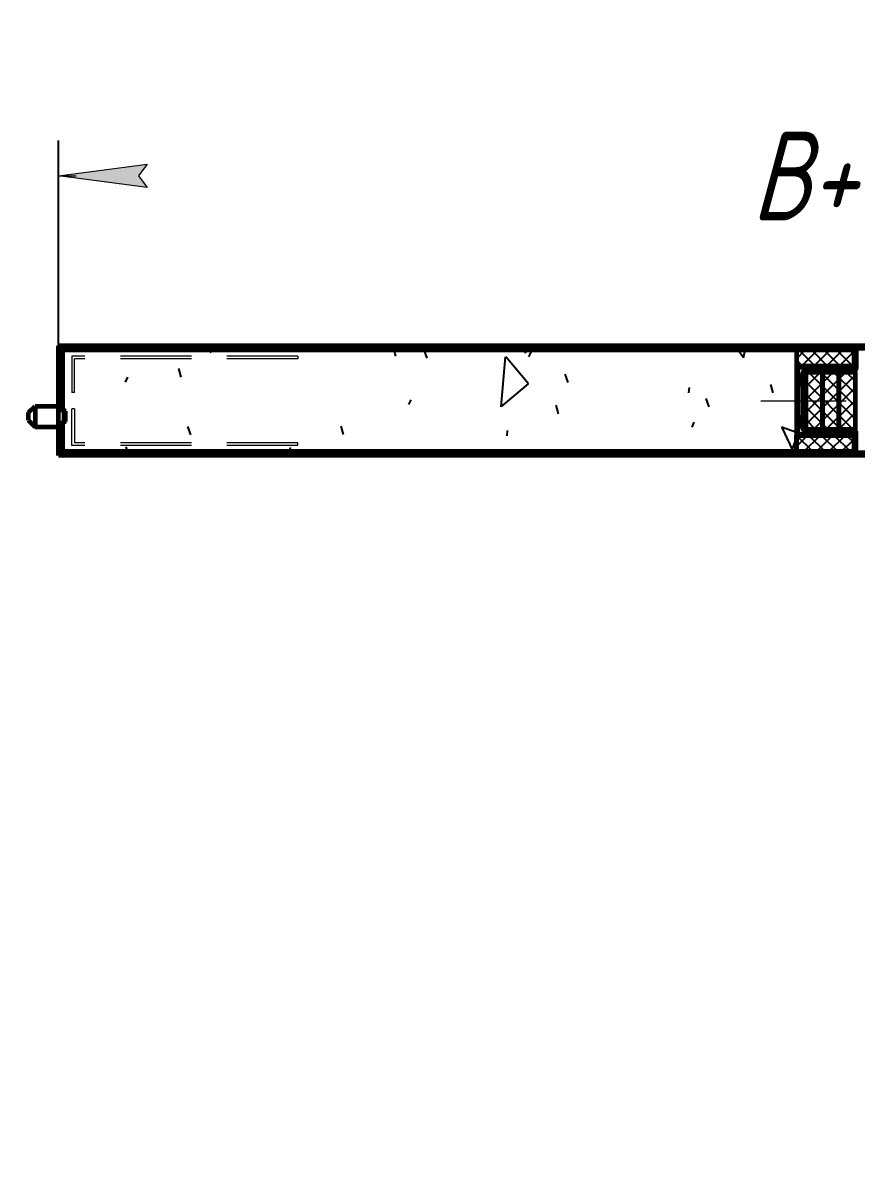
# Model space of a CAD drawing. Header units: millimetres. Extents: x -68 to 2520, y 0 to 297.
# Drawn here: x 869.7 to 916.6, y 0 to 63.9 of the extents above; entities that cross this region are included whole.
import ezdxf

# ---------------------------------------------------------------- set-up
doc = ezdxf.new("R2010")
doc.units = ezdxf.units.MM
for name, pattern in [('K5LT_AXLED', [13.660316, 9.160316, -1.5, 1.5, -1.5]), ('K5LT_BASIC', [0]), ('K5LT_DASHED', [6, 4, -2]), ('K5LT_THIN', [0])]:
    doc.linetypes.add(name, pattern=pattern)
doc.layers.add('Системный слой', color=7, linetype='Continuous')
doc.styles.add('KDIMTEXTSTYLE', font='GOST_AU.SHX', dxfattribs={"width": 0.96, "oblique": 15, "height": 5})
doc.dimstyles.new('KDIMSTYLE (0.50)', dxfattribs={"dimtxt": 5, "dimasz": 1, "dimexe": 2, "dimexo": 0, "dimgap": 1, "dimtad": 1, "dimlfac": 2, "dimtxsty": 'KDIMTEXTSTYLE', "dimsah": 1, "dimcen": 0, "dimdle": 1, "dimadec": 0, "dimazin": 0, "dimtfac": 0.667, "dimtmove": 0, "dimatfit": 3, "dimfxl": 1, "dimtvp": 1, "dimtolj": 1, "dimtzin": 0, "dimarcsym": 0})
doc.dimstyles.new('KDIMSTYLE (1.50)', dxfattribs={"dimtxt": 5, "dimasz": 1, "dimexe": 2, "dimexo": 0, "dimgap": 1, "dimtad": 1, "dimlfac": 0.666667, "dimtxsty": 'KDIMTEXTSTYLE', "dimsah": 1, "dimcen": 0, "dimdle": 1, "dimadec": 0, "dimazin": 0, "dimtfac": 0.667, "dimtmove": 0, "dimatfit": 3, "dimfxl": 1, "dimtvp": 1, "dimtolj": 1, "dimtzin": 0, "dimarcsym": 0})
pattern_1 = [(45, (0, 0), (-0.3535534, 0.3535534), []), (135, (0, 0), (-0.3535534, -0.3535534), [])]
pattern_2 = [(45, (0, 0), (-2.12132, 2.12132), [])]
pattern_3 = [(135, (0, 0), (-2.12132, -2.12132), [])]
pattern_4 = [(40, (7.66, 6.428), (-20.5692, 24.5134), [2, -30]), (130, (9.193, 7.713), (-24.5134, -20.5692), [2, -30]), (85, (7.66, 6.428), (-20.5688, 24.51297), [2.828, -42.426]), (60, (9.193, 7.713), (-27.7128, 16), [2, -30]), (150, (10.192, 9.445), (-16, -27.7128), [2, -30]), (105, (9.193, 7.713), (-27.7123, 15.9997), [2.828, -42.426]), (80, (16.853, 14.141), (-26.0974, 4.6017), [1.5, -25]), (170, (17.114, 15.618), (-4.6017, -26.0974), [1.5, -25]), (125, (16.853, 14.141), (-26.09695, 4.6016), [2.121, -35.355]), (100, (-18.796, -15.771), (-15.75692, -2.77837), [1, -15]), (190, (-18.97, -14.787), (2.77837, -15.75692), [1, -15]), (145, (-18.796, -15.771), (-15.75733, -2.77844), [1.414, -21.213]), (70, (1.233, 14.088), (-15.03508, 5.47232), [1, -15]), (160, (1.575, 15.028), (-5.47232, -15.03508), [1, -15]), (115, (1.233, 14.088), (-15.03547, 5.47246), [1.414, -21.213]), (85, (0, 0), (-9.35186, 7.84492), [0.3, -10]), (65, (0, 0), (-2.418448, 6.64463), [0.3, -10]), (105, (0, 0), (-6.193075, 7.658056), [0.5, -12]), (110, (0, 0), (-7.94593, 1.36463), [0.5, -7])]

# ---------------------------------------------------------------- blocks, each defined once
blk = doc.blocks.new('U19')
at = {"layer": 'Системный слой', "color": 7, "linetype": 'K5LT_DASHED', "lineweight": 18}
for p, q in [((885.169, 45.086), (872.432, 45.086)), ((872.432, 45.086), (872.432, 43.027)), ((872.582, 43.027), (872.582, 44.936)), ((885.169, 44.936), (872.582, 44.936)), ((885.169, 45.086), (885.169, 44.936)), ((872.582, 43.027), (872.432, 43.027))]:
    blk.add_line(p, q, dxfattribs=at)
blk = doc.blocks.new('U20')
at = {"layer": 'Системный слой', "color": 7, "linetype": 'K5LT_DASHED', "lineweight": 18}
for p, q in [((872.582, 42.109), (872.432, 42.109)), ((872.432, 40.049), (872.432, 42.109)), ((872.582, 42.109), (872.582, 40.199)), ((885.169, 40.049), (872.432, 40.049)), ((885.169, 40.199), (872.582, 40.199)), ((885.169, 40.049), (885.169, 40.199))]:
    blk.add_line(p, q, dxfattribs=at)
blk = doc.blocks.new('U32')
at = {"layer": 'Системный слой', "color": 7, "linetype": 'K5LT_DASHED', "lineweight": 18}
for p, q in [((885.169, 45.086), (872.432, 45.086)), ((872.432, 45.086), (872.432, 43.027)), ((872.582, 43.027), (872.582, 44.936)), ((885.169, 44.936), (872.582, 44.936)), ((885.169, 45.086), (885.169, 44.936)), ((872.582, 43.027), (872.432, 43.027))]:
    blk.add_line(p, q, dxfattribs=at)
blk = doc.blocks.new('U33')
at = {"layer": 'Системный слой', "color": 7, "linetype": 'K5LT_DASHED', "lineweight": 18}
for p, q in [((872.582, 42.109), (872.432, 42.109)), ((872.432, 40.049), (872.432, 42.109)), ((872.582, 42.109), (872.582, 40.199)), ((885.169, 40.049), (872.432, 40.049)), ((885.169, 40.199), (872.582, 40.199)), ((885.169, 40.049), (885.169, 40.199))]:
    blk.add_line(p, q, dxfattribs=at)
blk = doc.blocks.new('KDIMARROW_01')
at = {"layer": 'Системный слой'}
blk.add_hatch(color=0, dxfattribs=at).paths.add_polyline_path([(0, 0), (-5, 0.658), (-4.5, 0), (-5, -0.658)])
at = {"layer": 'Системный слой', "color": 0, "linetype": 'K5LT_THIN', "lineweight": 18}
for p, q in [((-4.5, 0), (-5, 0.658)), ((-5, 0.658), (0, 0)), ((0, 0), (-5, -0.658)), ((-5, -0.658), (-4.5, 0)), ((0, 0), (-1, 0))]:
    blk.add_line(p, q, dxfattribs=at)

msp = doc.modelspace()

# ---------------------------------------------------------------- hatches: boundary and pattern name
at = {"layer": 'Системный слой'}
h = msp.add_hatch(dxfattribs=at)
h.set_pattern_fill('Песок', angle=40, style=0, pattern_type=0)
h.set_pattern_definition(pattern_4)
h.paths.add_polyline_path([(913.2641, 45.43428), (871.90235, 45.43428), (871.90235, 39.70128), (913.2641, 39.70128), (913.2641, 40.84053), (913.2641, 44.29503), (913.2641, 44.51553)])
h = msp.add_hatch(dxfattribs=at)
h.set_pattern_fill('Песок', angle=40, style=0, pattern_type=0)
h.set_pattern_definition(pattern_4)
h.paths.add_polyline_path([(913.2641, 45.43428), (871.90235, 45.43428), (871.90235, 39.70128), (913.2641, 39.70128), (913.2641, 40.84053), (913.2641, 44.29503), (913.2641, 44.51553)])
h = msp.add_hatch(dxfattribs=at)
h.set_pattern_fill('Неметалл', angle=45, style=0, pattern_type=0)
h.set_pattern_definition(pattern_1)
h.paths.add_polyline_path([(916.4981, 45.43428), (916.4981, 44.51553), (913.2641, 44.51553), (913.2641, 45.43428)])
h = msp.add_hatch(dxfattribs=at)
h.set_pattern_fill('Неметалл', angle=45, style=0, pattern_type=0)
h.set_pattern_definition(pattern_1)
h.paths.add_polyline_path([(916.4981, 45.43428), (916.4981, 44.51553), (913.2641, 44.51553), (913.2641, 45.43428)])
h = msp.add_hatch(dxfattribs=at)
h.set_pattern_fill('Металл', angle=135, style=0, pattern_type=0)
h.set_pattern_definition(pattern_3)
h.paths.add_polyline_path([(916.4981, 44.44203), (913.4846, 44.44203), (913.38065, 44.39898), (913.3376, 44.29503), (913.3376, 40.84053), (913.38065, 40.73659), (913.4846, 40.69353), (916.4981, 40.69353), (916.4981, 40.62003), (913.4846, 40.62003), (913.32868, 40.68462), (913.2641, 40.84053), (913.2641, 44.29503), (913.32868, 44.45095), (913.4846, 44.51553), (916.4981, 44.51553)])
h = msp.add_hatch(dxfattribs=at)
h.set_pattern_fill('Металл', angle=135, style=0, pattern_type=0)
h.set_pattern_definition(pattern_3)
h.paths.add_polyline_path([(916.4981, 44.44203), (913.4846, 44.44203), (913.38065, 44.39898), (913.3376, 44.29503), (913.3376, 40.84053), (913.38065, 40.73659), (913.4846, 40.69353), (916.4981, 40.69353), (916.4981, 40.62003), (913.4846, 40.62003), (913.32868, 40.68462), (913.2641, 40.84053), (913.2641, 44.29503), (913.32868, 44.45095), (913.4846, 44.51553), (916.4981, 44.51553)])
h = msp.add_hatch(dxfattribs=at)
h.set_pattern_fill('Металл', angle=45, style=0, pattern_type=0)
h.set_pattern_definition(pattern_2)
h.paths.add_polyline_path([(916.5716, 40.87728), (913.8521, 40.87728), (913.69618, 40.94187), (913.6316, 41.09778), (913.6316, 44.03778), (913.69618, 44.1937), (913.8521, 44.25828), (916.5716, 44.25828), (916.5716, 44.18478), (913.8521, 44.18478), (913.74815, 44.14173), (913.7051, 44.03778), (913.7051, 41.09778), (913.74815, 40.99384), (913.8521, 40.95078), (916.5716, 40.95078)])
h = msp.add_hatch(dxfattribs=at)
h.set_pattern_fill('Металл', angle=45, style=0, pattern_type=0)
h.set_pattern_definition(pattern_2)
h.paths.add_polyline_path([(916.5716, 40.87728), (913.8521, 40.87728), (913.69618, 40.94187), (913.6316, 41.09778), (913.6316, 44.03778), (913.69618, 44.1937), (913.8521, 44.25828), (916.5716, 44.25828), (916.5716, 44.18478), (913.8521, 44.18478), (913.74815, 44.14173), (913.7051, 44.03778), (913.7051, 41.09778), (913.74815, 40.99384), (913.8521, 40.95078), (916.5716, 40.95078)])
h = msp.add_hatch(dxfattribs=at)
h.set_pattern_fill('Неметалл', angle=45, style=0, pattern_type=0)
h.set_pattern_definition(pattern_1)
h.paths.add_polyline_path([(914.7341, 40.95078), (914.7341, 44.18478), (913.8521, 44.18478), (913.81535, 44.18011), (913.81535, 40.95545), (913.8521, 40.95078)])
h.paths.add_polyline_path([(915.65285, 40.95078), (915.65285, 44.18478), (914.7341, 44.18478), (914.7341, 40.95078)])
h.paths.add_polyline_path([(915.65285, 44.18478), (915.65285, 40.95078), (916.5716, 40.95078), (916.5716, 44.18478)])
h = msp.add_hatch(dxfattribs=at)
h.set_pattern_fill('Неметалл', angle=45, style=0, pattern_type=0)
h.set_pattern_definition(pattern_1)
h.paths.add_polyline_path([(914.7341, 40.95078), (914.7341, 44.18478), (913.8521, 44.18478), (913.81535, 44.18011), (913.81535, 40.95545), (913.8521, 40.95078)])
h.paths.add_polyline_path([(915.65285, 40.95078), (915.65285, 44.18478), (914.7341, 44.18478), (914.7341, 40.95078)])
h.paths.add_polyline_path([(915.65285, 44.18478), (915.65285, 40.95078), (916.5716, 40.95078), (916.5716, 44.18478)])
h = msp.add_hatch(dxfattribs=at)
h.set_pattern_fill('Неметалл', angle=45, style=0, pattern_type=0)
h.set_pattern_definition(pattern_1)
h.paths.add_polyline_path([(913.2641, 39.70128), (916.4981, 39.70128), (916.4981, 40.62003), (913.4846, 40.62003), (913.2641, 40.62003)])
h = msp.add_hatch(dxfattribs=at)
h.set_pattern_fill('Неметалл', angle=45, style=0, pattern_type=0)
h.set_pattern_definition(pattern_1)
h.paths.add_polyline_path([(913.2641, 39.70128), (916.4981, 39.70128), (916.4981, 40.62003), (913.4846, 40.62003), (913.2641, 40.62003)])

# ---------------------------------------------------------------- linework, layer by layer
at = {"layer": 'Системный слой', "color": 5, "linetype": 'K5LT_BASIC', "lineweight": 60, "true_color": 0x0000ff}
for p, q in [((871.68185, 43.81629), (871.68185, 45.65478)), ((961.00685, 45.65478), (871.68185, 45.65478)), ((871.68185, 43.81629), (871.68185, 45.65478)), ((961.00685, 45.65478), (871.68185, 45.65478)), ((871.82885, 42.05229), (871.82885, 45.36078)), ((871.82885, 42.05229), (871.82885, 45.36078)), ((871.90235, 45.47103), (871.90235, 45.43428)), ((916.4981, 45.47103), (871.90235, 45.47103)), ((871.90235, 45.47103), (871.90235, 45.43428)), ((916.4981, 45.47103), (871.90235, 45.47103)), ((871.90235, 45.43428), (871.90235, 42.05229)), ((916.4981, 45.43428), (871.90235, 45.43428)), ((871.90235, 45.43428), (913.2641, 45.43428)), ((871.90235, 45.43428), (871.90235, 42.05229)), ((916.4981, 45.43428), (871.90235, 45.43428)), ((871.90235, 45.43428), (913.2641, 45.43428)), ((961.2053, 45.50778), (871.97585, 45.50778)), ((961.2053, 45.50778), (871.97585, 45.50778)), ((874.40135, 45.65478), (874.40135, 45.50778)), ((874.40135, 45.65478), (874.40135, 45.50778)), ((913.2641, 45.43428), (916.4981, 45.43428)), ((913.2641, 45.43428), (913.2641, 39.70128)), ((913.2641, 45.43428), (916.4981, 45.43428)), ((913.2641, 45.43428), (913.2641, 39.70128)), ((916.4981, 45.43428), (916.4981, 44.51553)), ((916.4981, 45.43428), (916.4981, 44.51553)), ((916.5716, 44.51553), (916.5716, 45.36078)), ((916.5716, 44.51553), (916.5716, 45.36078)), ((916.60835, 45.36078), (916.60835, 44.36853)), ((916.60835, 44.51553), (916.60835, 45.36078)), ((916.60835, 45.36078), (916.60835, 44.36853)), ((916.60835, 44.51553), (916.60835, 45.36078)), ((916.6451, 45.36078), (916.6451, 44.36853)), ((916.6451, 45.36078), (916.6451, 44.36853)), ((916.4981, 44.51553), (913.2641, 44.51553)), ((916.4981, 44.51553), (913.2641, 44.51553)), ((913.2641, 44.29503), (913.2641, 40.84053)), ((913.2641, 44.29503), (913.2641, 40.84053)), ((913.3376, 44.29503), (913.3376, 40.84053)), ((913.3376, 44.29503), (913.3376, 40.84053)), ((916.4981, 44.51553), (913.4846, 44.51553)), ((916.4981, 44.51553), (913.4846, 44.51553)), ((916.4981, 44.44203), (913.4846, 44.44203)), ((916.4981, 44.44203), (913.4846, 44.44203)), ((913.81535, 44.18478), (914.7341, 44.18478)), ((913.81535, 40.95078), (913.81535, 44.18478)), ((913.81535, 44.18478), (914.7341, 44.18478)), ((913.81535, 40.95078), (913.81535, 44.18478)), ((916.53485, 44.29503), (913.8521, 44.29503)), ((916.53485, 44.29503), (913.8521, 44.29503)), ((916.53485, 44.25828), (913.8521, 44.25828)), ((913.8521, 44.25828), (916.5716, 44.25828)), ((916.53485, 44.25828), (913.8521, 44.25828)), ((913.8521, 44.25828), (916.5716, 44.25828)), ((913.8521, 44.18478), (916.5716, 44.18478)), ((913.8521, 44.18478), (916.5716, 44.18478)), ((914.7341, 44.18478), (914.7341, 40.95078)), ((914.7341, 40.95078), (914.7341, 44.18478)), ((914.7341, 44.18478), (915.65285, 44.18478)), ((914.7341, 44.18478), (914.7341, 40.95078)), ((914.7341, 40.95078), (914.7341, 44.18478)), ((914.7341, 44.18478), (915.65285, 44.18478)), ((915.1016, 44.44203), (916.4981, 44.44203)), ((915.1016, 44.44203), (915.1016, 44.40528)), ((915.1016, 44.44203), (916.4981, 44.44203)), ((915.1016, 44.44203), (915.1016, 44.40528)), ((915.1016, 44.40528), (916.4981, 44.40528)), ((915.1016, 44.40528), (916.4981, 44.40528)), ((915.65285, 40.95078), (915.65285, 44.18478)), ((915.65285, 44.18478), (916.5716, 44.18478)), ((915.65285, 44.18478), (915.65285, 40.95078)), ((915.65285, 40.95078), (915.65285, 44.18478)), ((915.65285, 44.18478), (916.5716, 44.18478)), ((915.65285, 44.18478), (915.65285, 40.95078)), ((916.4981, 44.44203), (916.4981, 44.51553)), ((916.4981, 44.44203), (916.4981, 44.51553)), ((916.5716, 44.18478), (916.5716, 44.25828)), ((916.5716, 44.18478), (916.5716, 44.25828)), ((916.5716, 44.18478), (916.5716, 40.95078)), ((916.5716, 44.18478), (916.5716, 40.95078)), ((871.68185, 42.27378), (871.68185, 44.03716)), ((871.68185, 42.27378), (871.68185, 44.03716)), ((913.59485, 44.03778), (913.59485, 43.37628)), ((913.59485, 44.03778), (913.59485, 43.37628)), ((913.6316, 44.03778), (913.6316, 43.37628)), ((913.6316, 41.09778), (913.6316, 44.03778)), ((913.6316, 44.03778), (913.6316, 43.37628)), ((913.6316, 41.09778), (913.6316, 44.03778)), ((913.7051, 41.09778), (913.7051, 44.03778)), ((913.7051, 41.09778), (913.7051, 44.03778)), ((913.59485, 43.37628), (913.6316, 43.37628)), ((913.59485, 43.37628), (913.6316, 43.37628)), ((869.99135, 41.90628), (870.35885, 42.27378)), ((869.99135, 41.90628), (870.35885, 42.27378)), ((870.35885, 42.27378), (871.68185, 42.27378)), ((870.35885, 42.27378), (870.35885, 41.09778)), ((870.35885, 42.27378), (871.68185, 42.27378)), ((870.35885, 42.27378), (870.35885, 41.09778)), ((870.35885, 42.27316), (871.68185, 42.27316)), ((870.35885, 42.27316), (871.68185, 42.27316)), ((871.68185, 39.48078), (871.68185, 42.27378)), ((871.68185, 39.48078), (871.68185, 42.27378)), ((869.99135, 41.46695), (869.99135, 41.90462)), ((869.99135, 41.46695), (869.99135, 41.90462)), ((871.68185, 42.05229), (871.97585, 42.05229)), ((871.68185, 42.05229), (871.97585, 42.05229)), ((871.97585, 42.05229), (871.97585, 41.31928)), ((871.97585, 42.05229), (871.97585, 41.31928)), ((872.04935, 41.97854), (872.04935, 41.39303)), ((872.04935, 41.97854), (872.04935, 41.39303)), ((913.6316, 41.75928), (913.59485, 41.75928)), ((913.59485, 41.75928), (913.59485, 41.09778)), ((913.6316, 41.75928), (913.59485, 41.75928)), ((913.59485, 41.75928), (913.59485, 41.09778)), ((913.6316, 41.75928), (913.6316, 41.09778)), ((913.6316, 41.75928), (913.6316, 41.09778)), ((869.99135, 41.46528), (870.35885, 41.09778)), ((869.99135, 41.46528), (870.35885, 41.09778)), ((870.35885, 41.0984), (871.68185, 41.0984)), ((870.35885, 41.09778), (870.35885, 41.0984)), ((870.35885, 41.0984), (871.68185, 41.0984)), ((870.35885, 41.09778), (870.35885, 41.0984)), ((870.35885, 41.09778), (871.68185, 41.09778)), ((870.35885, 41.09778), (871.68185, 41.09778)), ((871.68185, 41.31928), (871.97585, 41.31928)), ((871.68185, 41.31928), (871.97585, 41.31928)), ((871.82885, 39.77478), (871.82885, 41.31928)), ((871.82885, 39.77478), (871.82885, 41.31928)), ((871.90235, 41.31928), (871.90235, 39.70128)), ((871.90235, 41.31928), (871.90235, 39.70128)), ((914.7341, 40.95078), (913.81535, 40.95078)), ((914.7341, 40.95078), (913.81535, 40.95078)), ((916.5716, 40.95078), (913.8521, 40.95078)), ((916.5716, 40.95078), (913.8521, 40.95078)), ((915.65285, 40.95078), (914.7341, 40.95078)), ((915.65285, 40.95078), (914.7341, 40.95078)), ((916.5716, 40.95078), (915.65285, 40.95078)), ((916.5716, 40.95078), (915.65285, 40.95078)), ((916.5716, 40.87728), (916.5716, 40.95078)), ((916.5716, 40.87728), (916.5716, 40.95078)), ((913.2641, 40.62003), (916.4981, 40.62003)), ((913.2641, 39.70128), (913.2641, 40.62003)), ((913.2641, 40.62003), (916.4981, 40.62003)), ((913.2641, 39.70128), (913.2641, 40.62003)), ((913.4846, 40.69353), (916.4981, 40.69353)), ((913.4846, 40.69353), (916.4981, 40.69353)), ((913.4846, 40.62003), (916.4981, 40.62003)), ((913.4846, 40.62003), (916.4981, 40.62003)), ((913.8521, 40.87728), (916.53485, 40.87728)), ((916.5716, 40.87728), (913.8521, 40.87728)), ((913.8521, 40.87728), (916.53485, 40.87728)), ((916.5716, 40.87728), (913.8521, 40.87728)), ((913.8521, 40.84053), (916.53485, 40.84053)), ((913.8521, 40.84053), (916.53485, 40.84053)), ((916.4981, 40.73028), (915.1016, 40.73028)), ((915.1016, 40.73028), (915.1016, 40.69353)), ((916.4981, 40.73028), (915.1016, 40.73028)), ((915.1016, 40.73028), (915.1016, 40.69353)), ((916.4981, 40.69353), (915.1016, 40.69353)), ((916.4981, 40.69353), (915.1016, 40.69353)), ((916.4981, 40.62003), (916.4981, 40.69353)), ((916.4981, 40.62003), (916.4981, 40.69353)), ((916.4981, 40.62003), (916.4981, 39.70128)), ((916.4981, 40.62003), (916.4981, 39.70128)), ((916.5716, 39.77478), (916.5716, 40.62003)), ((916.5716, 39.77478), (916.5716, 40.62003)), ((916.60835, 40.76703), (916.60835, 39.77478)), ((916.60835, 40.76703), (916.60835, 39.77478)), ((916.60835, 39.77478), (916.60835, 40.62003)), ((916.60835, 39.77478), (916.60835, 40.62003)), ((871.90235, 39.70128), (871.90235, 39.66453)), ((871.90235, 39.70128), (916.4981, 39.70128)), ((913.2641, 39.70128), (871.90235, 39.70128)), ((871.90235, 39.70128), (871.90235, 39.66453)), ((871.90235, 39.70128), (916.4981, 39.70128)), ((913.2641, 39.70128), (871.90235, 39.70128)), ((871.90235, 39.66453), (916.4981, 39.66453)), ((871.90235, 39.66453), (916.4981, 39.66453)), ((961.2053, 39.62778), (871.97585, 39.62778)), ((961.2053, 39.62778), (871.97585, 39.62778)), ((874.40135, 39.62778), (874.40135, 39.48078)), ((874.40135, 39.62778), (874.40135, 39.48078)), ((916.4981, 39.70128), (913.2641, 39.70128)), ((916.4981, 39.70128), (913.2641, 39.70128)), ((961.4993, 39.48078), (871.68185, 39.48078)), ((961.4993, 39.48078), (871.68185, 39.48078))]:
    msp.add_line(p, q, dxfattribs=at)
at = {"layer": 'Системный слой', "color": 7, "linetype": 'K5LT_THIN', "lineweight": 18}
for p, q in [((871.78138, 45.58128), (871.68185, 45.58128)), ((871.78138, 45.58128), (871.68185, 45.58128)), ((916.4981, 45.36078), (916.5716, 45.36078)), ((916.4981, 45.36078), (916.5716, 45.36078)), ((916.4981, 39.77478), (916.5716, 39.77478)), ((916.4981, 39.77478), (916.5716, 39.77478)), ((871.68185, 39.55428), (871.78138, 39.55428)), ((871.68185, 39.55428), (871.78138, 39.55428))]:
    msp.add_line(p, q, dxfattribs=at)
at = {"layer": 'Системный слой', "color": 30, "linetype": 'K5LT_AXLED', "lineweight": 18, "true_color": 0xff8000}
msp.add_line((911.2641, 42.56778), (916.0726, 42.56778), dxfattribs=at)
msp.add_line((911.2641, 42.56778), (916.0726, 42.56778), dxfattribs=at)
at = {"layer": 'Системный слой', "color": 5, "linetype": 'K5LT_BASIC', "lineweight": 60, "true_color": 0x0000ff}
for centre, radius, start, end in [((871.97585, 45.36078), 0.294, 90, 180), ((871.97585, 45.36078), 0.294, 90, 180), ((871.97585, 45.36078), 0.147, 90, 180), ((871.97585, 45.36078), 0.147, 90, 180), ((916.4981, 45.36078), 0.11025, 0, 90), ((916.4981, 45.36078), 0.11025, 0, 90), ((916.4981, 45.36078), 0.0735, 0, 90), ((916.4981, 45.36078), 0.0735, 0, 90), ((916.7186, 45.36078), 0.11025, 90, 180), ((916.7186, 45.36078), 0.11025, 90, 180), ((916.7186, 45.36078), 0.0735, 90, 180), ((916.7186, 45.36078), 0.0735, 90, 180), ((913.4846, 44.29503), 0.2205, 90, 180), ((913.4846, 44.29503), 0.2205, 90, 180), ((913.4846, 44.29503), 0.147, 90, 180), ((913.4846, 44.29503), 0.147, 90, 180), ((913.8521, 44.03778), 0.25725, 90, 180), ((913.8521, 44.03778), 0.25725, 90, 180), ((913.8521, 44.03778), 0.2205, 90, 180), ((913.8521, 44.03778), 0.2205, 90, 180), ((913.8521, 44.03778), 0.2205, 90, 180), ((913.8521, 44.03778), 0.2205, 90, 180), ((913.8521, 44.03778), 0.147, 90, 180), ((913.8521, 44.03778), 0.147, 90, 180), ((916.4981, 44.51553), 0.0735, 270, 0), ((916.4981, 44.51553), 0.11025, 270, 0), ((916.4981, 44.51553), 0.0735, 270, 0), ((916.4981, 44.51553), 0.11025, 270, 0), ((916.53485, 44.36853), 0.0735, 270, 0), ((916.53485, 44.36853), 0.11025, 270, 0), ((916.53485, 44.36853), 0.0735, 270, 0), ((916.53485, 44.36853), 0.11025, 270, 0), ((913.8521, 41.09778), 0.25725, 180, 270), ((913.8521, 41.09778), 0.25725, 180, 270), ((913.8521, 41.09778), 0.2205, 180, 270), ((913.8521, 41.09778), 0.2205, 180, 270), ((913.8521, 41.09778), 0.2205, 180, 270), ((913.8521, 41.09778), 0.2205, 180, 270), ((913.8521, 41.09778), 0.147, 180, 270), ((913.8521, 41.09778), 0.147, 180, 270), ((913.4846, 40.84053), 0.2205, 180, 270), ((913.4846, 40.84053), 0.2205, 180, 270), ((913.4846, 40.84053), 0.147, 180, 270), ((913.4846, 40.84053), 0.147, 180, 270), ((916.4981, 40.62003), 0.11025, 0, 90), ((916.4981, 40.62003), 0.11025, 0, 90), ((916.4981, 40.62003), 0.0735, 0, 90), ((916.4981, 40.62003), 0.0735, 0, 90), ((916.53485, 40.76703), 0.11025, 0, 90), ((916.53485, 40.76703), 0.11025, 0, 90), ((916.53485, 40.76703), 0.0735, 0, 90), ((916.53485, 40.76703), 0.0735, 0, 90), ((871.97585, 39.77478), 0.294, 180, 270), ((871.97585, 39.77478), 0.294, 180, 270), ((871.97585, 39.77478), 0.147, 180, 270), ((871.97585, 39.77478), 0.147, 180, 270), ((916.4981, 39.77478), 0.11025, 270, 0), ((916.4981, 39.77478), 0.0735, 270, 0), ((916.4981, 39.77478), 0.11025, 270, 0), ((916.4981, 39.77478), 0.0735, 270, 0), ((916.7186, 39.77478), 0.11025, 180, 270), ((916.7186, 39.77478), 0.11025, 180, 270)]:
    msp.add_arc(centre, radius, start, end, dxfattribs=at)
for points in [[(872.04935, 41.97854), (872.02486, 42.00313), (872.00035, 42.02771), (871.97585, 42.05229)], [(872.04935, 41.97854), (872.02486, 42.00313), (872.00035, 42.02771), (871.97585, 42.05229)], [(872.04935, 41.39303), (872.02486, 41.36843), (872.00035, 41.34385), (871.97585, 41.31928)], [(872.04935, 41.39303), (872.02486, 41.36843), (872.00035, 41.34385), (871.97585, 41.31928)]]:
    msp.add_open_spline(points, degree=3, dxfattribs=at)
msp.add_open_spline([(869.99135, 41.46695), (870.02018, 41.4379), (870.06631, 41.39153), (870.13441, 41.32321), (870.22803, 41.22937), (870.30441, 41.1529), (870.35885, 41.0984)], degree=3, knots=[0, 0, 0, 0, 1.65152158, 2.6389324, 3.89212604, 7, 7, 7, 7], dxfattribs=at)
msp.add_open_spline([(869.99135, 41.46695), (870.02018, 41.4379), (870.06631, 41.39153), (870.13441, 41.32321), (870.22803, 41.22937), (870.30441, 41.1529), (870.35885, 41.0984)], degree=3, knots=[0, 0, 0, 0, 1.65152158, 2.6389324, 3.89212604, 7, 7, 7, 7], dxfattribs=at)

# ---------------------------------------------------------------- block references
at = {"layer": 'Системный слой'}
for name in ['U19', 'U32', 'U20', 'U33']:
    msp.add_blockref(name, (0, 0), dxfattribs=at)

# ---------------------------------------------------------------- dimensions: what is measured, and where the dimension line sits
at = {"layer": 'Системный слой', "color": 7}
msp.add_linear_dim(base=(961.4993, 55.23512), p1=(871.68185, 45.65478), p2=(961.4993, 45.65478), location=(916.4993, 55.23512), text='\\H5.0;\\W0.965;\\Q15;\\Q15;В+43\\H5.0;\\W0.965;\\Q15;', dimstyle='KDIMSTYLE (1.50)', override={"dimexo": 0, "dimblk1": 'KDIMARROW_01', "dimblk2": 'KDIMARROW_01', "dimse1": 0, "dimse2": 0, "dimclrt": 7, "dimtolj": 1}, dxfattribs=at).render()
msp.add_radius_dim(center=(1164.75148, 46.80853), radius=615.61967, location=(571.73939, 19.95766), text='\\H5.0;\\W0.965;\\Q15;R\\H5.0;\\W0.965;\\Q15;\\Q15; раскрытия', dimstyle='KDIMSTYLE (0.50)', override={"dimblk2": 'KDIMARROW_01', "dimclrt": 7, "dimtofl": 0, "dimtolj": 1}, dxfattribs=at).render()

doc.saveas('drawing.dxf')
